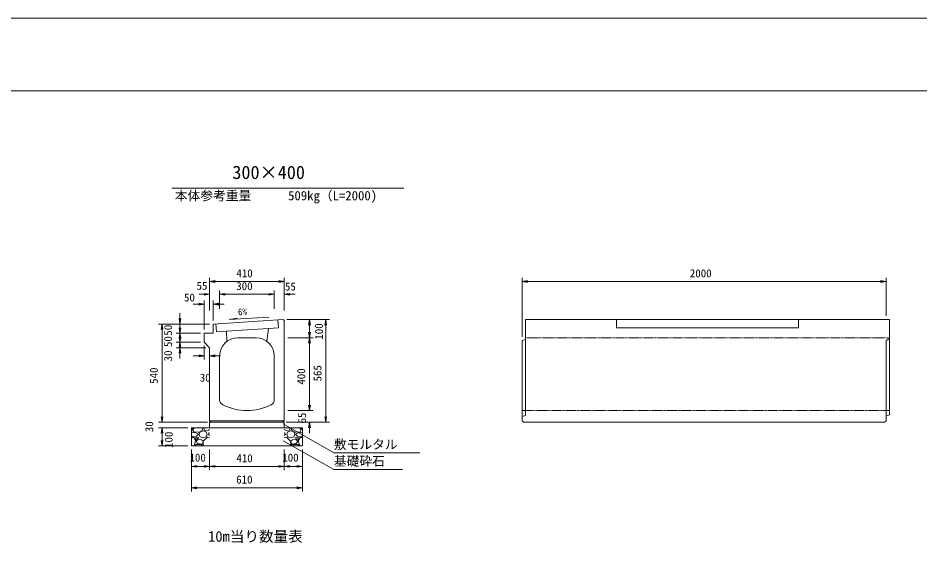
# Model space of a CAD drawing. Units: millimetres, scale not verified. Extents: x 0 to 84100, y 0 to 59400.
# Drawn here: x 27399 to 52178, y 44981 to 59400 of the extents above; entities that cross this region are included whole.
import ezdxf
from ezdxf.enums import TextEntityAlignment as Align

# ---------------------------------------------------------------- set-up
doc = ezdxf.new("R2010")
doc.units = ezdxf.units.MM
doc.header["$LTSCALE"] = 100
doc.linetypes.add('USER1', pattern=[0.375, 0.25, -0.125])
for name, color, linetype in [('D-MTR-TXT(文字列）', 7, 'Continuous'), ('D-MTR（材料表タイトル）', 7, 'Continuous'), ('D-STR-TXT（文字）', 7, 'Continuous'), ('D-TTL-TXT（文字）', 7, 'Continuous')]:
    doc.layers.add(name, color=color, linetype=linetype)
for name, color, linetype, lineweight in [('D-STR-DIM（寸法）', 7, 'Continuous', 18), ('D-STR-HTXT（旗揚げ）', 7, 'Continuous', 18), ('D-STR-STRn（構造物）', 7, 'Continuous', 18), ('D-STR（構造物外形線）', 1, 'Continuous', 18), ('D-TTL(外枠）', 2, 'Continuous', 18), ('DEFPOINTS_2', 8, 'Continuous', 18)]:
    doc.layers.add(name, color=color, linetype=linetype, lineweight=lineweight)
doc.styles.add('ＭＳ ゴシック', font='')
doc.styles.get('ＭＳ ゴシック').set_extended_font_data('MS Gothic')

msp = doc.modelspace()

# ---------------------------------------------------------------- linework, layer by layer
at = {"layer": 'D-STR-DIM（寸法）'}
for p, q in [((32662.7, 51364.7), (32662.7, 52262.2)), ((32662.7, 52162.2), (32812.7, 52187.2)), ((32812.7, 52137.2), (32662.7, 52162.2)), ((32662.7, 52162.2), (32812.7, 52162.2)), ((32812.7, 52162.2), (34562.7, 52162.2)), ((34562.7, 52187.2), (34712.7, 52162.2)), ((34712.7, 52162.2), (34562.7, 52137.2)), ((34712.7, 52162.2), (34562.7, 52162.2)), ((34712.7, 51364.7), (34712.7, 52262.2)), ((41247.1, 50644.7), (41247.1, 52262.2)), ((41247.1, 52162.2), (41397.1, 52187.2)), ((41397.1, 52137.2), (41247.1, 52162.2)), ((41247.1, 52162.2), (41397.1, 52162.2)), ((51097.1, 52162.2), (41397.1, 52162.2)), ((51097.1, 52187.2), (51247.1, 52162.2)), ((51247.1, 52162.2), (51097.1, 52137.2)), ((51247.1, 52162.2), (51097.1, 52162.2)), ((51247.1, 51219.7), (51247.1, 52262.2)), ((32512.7, 51811.3), (32362.7, 51811.3)), ((32512.7, 51836.3), (32662.7, 51811.3)), ((32662.7, 51811.3), (32512.7, 51786.3)), ((32662.7, 51811.3), (32512.7, 51811.3)), ((32662.7, 51364.7), (32662.7, 51911.3)), ((32937.7, 51409.7), (32937.7, 51911.3)), ((32937.7, 51409.7), (32937.7, 51911.3)), ((32937.7, 51811.3), (33087.7, 51836.3)), ((32937.7, 51811.3), (33087.7, 51836.3)), ((33087.7, 51786.3), (32937.7, 51811.3)), ((32937.7, 51811.3), (33087.7, 51811.3)), ((33087.7, 51786.3), (32937.7, 51811.3)), ((32937.7, 51811.3), (33087.7, 51811.3)), ((34287.7, 51811.3), (33087.7, 51811.3)), ((33087.7, 51811.3), (33237.7, 51811.3)), ((34287.7, 51811.3), (34137.7, 51811.3)), ((34287.7, 51836.3), (34437.7, 51811.3)), ((34287.7, 51836.3), (34437.7, 51811.3)), ((34437.7, 51811.3), (34287.7, 51786.3)), ((34437.7, 51811.3), (34287.7, 51811.3)), ((34437.7, 51811.3), (34287.7, 51786.3)), ((34437.7, 51811.3), (34287.7, 51811.3)), ((34437.7, 51409.7), (34437.7, 51911.3)), ((34437.7, 51409.7), (34437.7, 51911.3)), ((34712.7, 51364.7), (34712.7, 51911.3)), ((34712.7, 51811.3), (34862.7, 51836.3)), ((34862.7, 51786.3), (34712.7, 51811.3)), ((34712.7, 51811.3), (34862.7, 51811.3)), ((34862.7, 51811.3), (35012.7, 51811.3)), ((32362.7, 51541.1), (32212.7, 51541.1)), ((32362.7, 51566.1), (32512.7, 51541.1)), ((32512.7, 51541.1), (32362.7, 51516.1)), ((32512.7, 51541.1), (32362.7, 51541.1)), ((32512.7, 50844.7), (32512.7, 51641.1)), ((32762.7, 51094.7), (32762.7, 51641.1)), ((32762.7, 51541.1), (32912.7, 51566.1)), ((32912.7, 51516.1), (32762.7, 51541.1)), ((32762.7, 51541.1), (32912.7, 51541.1)), ((32912.7, 51541.1), (33062.7, 51541.1)), ((31846.7, 51144.7), (31846.7, 51294.7)), ((31846.7, 50994.7), (31821.7, 51144.7)), ((31871.7, 51144.7), (31846.7, 50994.7)), ((31846.7, 50994.7), (31846.7, 51144.7)), ((33203.7, 51117.2), (34291, 51186)), ((33203.7, 51117.2), (33416.5, 51158.8)), ((34782.8, 51117.8), (35504.9, 51117.8)), ((34782.8, 51117.8), (35951.7, 51117.8)), ((35379.9, 50967.8), (35404.9, 51117.8)), ((35404.9, 51117.8), (35429.9, 50967.8)), ((35404.9, 51117.8), (35404.9, 50967.8)), ((35826.7, 50967.8), (35851.7, 51117.8)), ((35851.7, 51117.8), (35876.7, 50967.8)), ((35851.7, 51117.8), (35851.7, 50967.8)), ((32662.7, 50994.7), (31254.4, 50994.7)), ((31329.4, 50844.7), (31354.4, 50994.7)), ((31354.4, 50994.7), (31379.4, 50844.7)), ((31354.4, 50994.7), (31354.4, 50844.7)), ((31354.4, 50844.7), (31354.4, 48444.7)), ((32662.7, 50994.7), (31746.7, 50994.7)), ((31846.7, 50744.7), (31821.7, 50894.7)), ((31846.7, 50894.7), (31846.7, 51044.7)), ((31871.7, 50894.7), (31846.7, 50744.7)), ((31846.7, 50744.7), (31846.7, 50894.7)), ((35404.9, 50967.8), (35404.9, 50769.7)), ((35851.7, 50967.8), (35851.7, 48444.7)), ((32412.7, 50744.7), (31746.7, 50744.7)), ((32412.7, 50744.7), (31746.7, 50744.7)), ((31821.7, 50594.7), (31846.7, 50744.7)), ((31846.7, 50494.7), (31821.7, 50644.7)), ((31846.7, 50644.7), (31846.7, 50794.7)), ((31846.7, 50744.7), (31871.7, 50594.7)), ((31846.7, 50744.7), (31846.7, 50594.7)), ((31871.7, 50644.7), (31846.7, 50494.7)), ((31846.7, 50494.7), (31846.7, 50644.7)), ((31846.7, 50594.7), (31846.7, 50444.7)), ((34812.7, 50619.7), (35504.9, 50619.7)), ((34836, 50619.7), (35504.9, 50619.7)), ((35404.9, 50619.7), (35379.9, 50769.7)), ((35379.9, 50469.7), (35404.9, 50619.7)), ((35429.9, 50769.7), (35404.9, 50619.7)), ((35404.9, 50619.7), (35404.9, 50769.7)), ((35404.9, 50619.7), (35429.9, 50469.7)), ((35404.9, 50619.7), (35404.9, 50469.7)), ((32412.7, 50494.7), (31746.7, 50494.7)), ((32412.7, 50494.7), (31746.7, 50494.7)), ((32562.7, 50344.7), (31746.7, 50344.7)), ((31821.7, 50344.7), (31846.7, 50494.7)), ((31821.7, 50194.7), (31846.7, 50344.7)), ((31846.7, 50494.7), (31871.7, 50344.7)), ((31846.7, 50494.7), (31846.7, 50344.7)), ((31846.7, 50344.7), (31846.7, 50194.7)), ((31846.7, 50344.7), (31871.7, 50194.7)), ((31846.7, 50344.7), (31846.7, 50194.7)), ((32512.7, 50394.7), (32512.7, 50020.8)), ((35404.9, 48769.7), (35404.9, 50469.7)), ((31846.7, 50194.7), (31846.7, 50044.7)), ((32362.7, 50120.8), (32212.7, 50120.8)), ((32362.7, 50145.8), (32512.7, 50120.8)), ((32512.7, 50120.8), (32362.7, 50095.8)), ((32512.7, 50120.8), (32362.7, 50120.8)), ((32662.7, 50244.7), (32662.7, 50020.8)), ((32662.7, 50120.8), (32812.7, 50145.8)), ((32812.7, 50095.8), (32662.7, 50120.8)), ((32662.7, 50120.8), (32812.7, 50120.8)), ((32812.7, 50120.8), (32962.7, 50120.8)), ((35404.9, 48769.7), (35404.9, 48919.7)), ((31354.4, 48444.7), (31354.4, 48594.7)), ((34812.7, 48619.7), (35504.9, 48619.7)), ((34812.7, 48619.7), (35504.9, 48619.7)), ((35404.9, 48619.7), (35379.9, 48769.7)), ((35404.9, 48619.7), (35379.9, 48769.7)), ((35429.9, 48769.7), (35404.9, 48619.7)), ((35404.9, 48619.7), (35404.9, 48769.7)), ((35429.9, 48769.7), (35404.9, 48619.7)), ((35404.9, 48619.7), (35404.9, 48769.7)), ((31354.4, 48294.7), (31329.4, 48444.7)), ((31354.4, 48294.7), (31329.4, 48444.7)), ((31379.4, 48444.7), (31354.4, 48294.7)), ((31354.4, 48294.7), (31354.4, 48444.7)), ((31379.4, 48444.7), (31354.4, 48294.7)), ((31354.4, 48294.7), (31354.4, 48444.7)), ((35851.7, 48294.7), (35826.7, 48444.7)), ((35876.7, 48444.7), (35851.7, 48294.7)), ((35851.7, 48294.7), (35851.7, 48444.7)), ((32607.7, 48294.7), (31254.4, 48294.7)), ((32562.7, 48294.7), (31254.4, 48294.7)), ((32062.7, 48144.7), (31254.4, 48144.7)), ((32062.7, 48144.7), (31254.4, 48144.7)), ((31329.4, 47994.7), (31354.4, 48144.7)), ((31329.4, 47994.7), (31354.4, 48144.7)), ((31354.4, 48144.7), (31379.4, 47994.7)), ((31354.4, 48144.7), (31354.4, 47994.7)), ((31354.4, 48144.7), (31379.4, 47994.7)), ((31354.4, 48144.7), (31354.4, 47994.7)), ((34767.7, 48294.7), (35504.9, 48294.7)), ((34767.7, 48294.7), (35951.7, 48294.7)), ((35379.9, 48144.7), (35404.9, 48294.7)), ((35404.9, 48294.7), (35429.9, 48144.7)), ((35404.9, 48294.7), (35404.9, 48144.7)), ((35404.9, 48144.7), (35404.9, 47994.7)), ((31354.4, 47994.7), (31354.4, 47794.7)), ((31354.4, 47994.7), (31354.4, 47844.7)), ((32062.7, 47644.7), (31254.4, 47644.7)), ((31354.4, 47644.7), (31329.4, 47794.7)), ((31379.4, 47794.7), (31354.4, 47644.7)), ((31354.4, 47644.7), (31354.4, 47794.7)), ((32162.7, 47544.7), (32162.7, 46396.9)), ((32162.7, 47544.7), (32162.7, 46983.5)), ((32662.7, 47544.7), (32662.7, 46983.5)), ((32662.7, 47544.7), (32662.7, 46983.5)), ((34712.7, 47544.7), (34712.7, 46983.5)), ((34712.7, 47544.7), (34712.7, 46983.5)), ((35212.7, 47546.3), (35212.7, 46396.9)), ((35212.7, 47544.7), (35212.7, 46983.5)), ((32162.7, 47083.5), (32312.7, 47108.5)), ((32312.7, 47058.5), (32162.7, 47083.5)), ((32162.7, 47083.5), (32312.7, 47083.5)), ((32512.7, 47083.5), (32312.7, 47083.5)), ((32512.7, 47108.5), (32662.7, 47083.5)), ((32662.7, 47083.5), (32512.7, 47058.5)), ((32662.7, 47083.5), (32512.7, 47083.5)), ((32662.7, 47083.5), (32812.7, 47108.5)), ((32812.7, 47058.5), (32662.7, 47083.5)), ((32662.7, 47083.5), (32812.7, 47083.5)), ((34562.7, 47083.5), (32812.7, 47083.5)), ((34562.7, 47108.5), (34712.7, 47083.5)), ((34712.7, 47083.5), (34562.7, 47058.5)), ((34712.7, 47083.5), (34562.7, 47083.5)), ((34712.7, 47083.5), (34862.7, 47108.5)), ((34862.7, 47058.5), (34712.7, 47083.5)), ((34712.7, 47083.5), (34862.7, 47083.5)), ((34862.7, 47083.5), (35062.7, 47083.5)), ((35062.7, 47108.5), (35212.7, 47083.5)), ((35212.7, 47083.5), (35062.7, 47058.5)), ((35212.7, 47083.5), (35062.7, 47083.5)), ((32162.7, 46496.9), (32312.7, 46521.9)), ((32312.7, 46471.9), (32162.7, 46496.9)), ((32162.7, 46496.9), (32312.7, 46496.9)), ((35062.7, 46496.9), (32312.7, 46496.9)), ((35062.7, 46521.9), (35212.7, 46496.9)), ((35212.7, 46496.9), (35062.7, 46471.9)), ((35212.7, 46496.9), (35062.7, 46496.9))]:
    msp.add_line(p, q, dxfattribs=at)
at = {"layer": 'D-STR-HTXT（旗揚げ）'}
for p, q in [((31623.5, 54723), (38001.8, 54723)), ((34680.3, 48249.6), (36076.4, 47458.4)), ((34680.3, 47790.5), (36076.4, 46999.3)), ((38436.2, 47458.4), (36076.4, 47458.4)), ((37962.7, 46999.3), (36076.4, 46999.3))]:
    msp.add_line(p, q, dxfattribs=at)
at = {"layer": 'D-STR-STRn（構造物）'}
for p, q in [((32662.7, 48144.7), (32162.7, 48144.7)), ((32162.7, 48144.7), (32162.7, 47644.7)), ((32162.7, 48101.2), (32219, 48144.7)), ((32193.6, 48089.5), (32243.3, 48144.7)), ((32229.6, 48029.2), (32194.6, 48089.2)), ((32458.8, 48074.1), (32353.8, 48019.1)), ((32478.7, 48144.4), (32458.7, 48074.4)), ((32495.8, 48144.7), (32522.8, 48080.6)), ((32523.3, 48079.2), (32628.3, 48074.2)), ((32628.6, 48074.8), (32662.7, 48101.2)), ((32662.7, 48294.7), (32662.7, 48144.7)), ((34712.7, 48144.7), (32662.7, 48144.7)), ((34712.7, 48294.7), (34712.7, 48144.7)), ((34712.7, 48144.7), (35212.7, 48144.7)), ((34746.8, 48074.8), (34712.7, 48101.2)), ((34852.1, 48079.2), (34747.1, 48074.2)), ((34879.6, 48144.7), (34852.7, 48080.6)), ((34896.7, 48144.4), (34916.7, 48074.4)), ((34916.6, 48074.1), (35021.6, 48019.1)), ((35181.8, 48089.5), (35132.1, 48144.7)), ((35145.9, 48029.2), (35180.9, 48089.2)), ((35212.7, 48101.2), (35156.4, 48144.7)), ((35212.7, 48144.7), (35212.7, 47644.7)), ((32239, 48013.9), (32162.7, 48005.8)), ((32183.4, 47906.1), (32162.7, 47928.7)), ((32223.7, 47873.9), (32162.7, 47879)), ((32298.2, 47914.8), (32183.2, 47904.8)), ((32279.7, 47784.7), (32224.7, 47874.7)), ((32353.3, 48020.5), (32228.3, 48030.5)), ((32338.4, 47989.7), (32238.4, 48014.7)), ((32273.4, 47869.5), (32293.4, 47819.5)), ((32308.5, 47884.3), (32273.5, 47869.3)), ((32293.4, 47819.6), (32368.4, 47864.6)), ((32343.6, 47824.4), (32293.6, 47774.4)), ((32343.6, 47964.5), (32298.6, 47914.5)), ((32368.7, 47864.5), (32308.7, 47884.5)), ((32343.6, 47964.1), (32338.6, 47989.1)), ((32444.1, 47809.7), (32344.1, 47824.7)), ((32368.1, 47964.6), (32398.1, 47894.6)), ((32373.5, 47964.4), (32403.5, 48034.4)), ((32398.2, 47894.1), (32483.2, 47869.1)), ((32403.6, 48034.4), (32483.6, 48059.4)), ((32483.4, 48059.4), (32563.4, 48029.4)), ((32483.8, 47869.2), (32568.8, 47894.2)), ((32603.7, 47884.4), (32488.7, 47779.4)), ((32563.6, 48029.3), (32593.6, 47964.3)), ((32568.4, 47894.7), (32593.4, 47964.7)), ((32662.7, 47879), (32603.7, 47883.9)), ((32662.7, 47928.7), (32628.4, 47966.1)), ((32628.5, 47964.6), (32643.5, 48004.6)), ((32662.7, 48005.8), (32644, 48003.9)), ((34712.7, 48005.8), (34731.4, 48003.9)), ((34712.7, 47928.7), (34747, 47966.1)), ((34712.7, 47879), (34771.7, 47883.9)), ((34746.9, 47964.6), (34731.9, 48004.6)), ((34771.7, 47884.4), (34886.7, 47779.4)), ((34811.8, 48029.3), (34781.8, 47964.3)), ((34807, 47894.7), (34782, 47964.7)), ((34891.6, 47869.2), (34806.6, 47894.2)), ((34892, 48059.4), (34812, 48029.4)), ((34971.8, 48034.4), (34891.8, 48059.4)), ((34977.2, 47894.1), (34892.2, 47869.1)), ((34931.3, 47809.7), (35031.3, 47824.7)), ((35002, 47964.4), (34972, 48034.4)), ((35007.3, 47964.6), (34977.3, 47894.6)), ((35006.7, 47864.5), (35066.7, 47884.5)), ((35082, 47819.6), (35007, 47864.6)), ((35022.2, 48020.5), (35147.2, 48030.5)), ((35031.8, 47964.1), (35036.8, 47989.1)), ((35031.8, 47964.5), (35076.8, 47914.5)), ((35031.9, 47824.4), (35081.9, 47774.4)), ((35037, 47989.7), (35137, 48014.7)), ((35066.9, 47884.3), (35101.9, 47869.3)), ((35077.2, 47914.8), (35192.2, 47904.8)), ((35102, 47869.5), (35082, 47819.5)), ((35095.7, 47784.7), (35150.7, 47874.7)), ((35136.4, 48013.9), (35212.7, 48005.8)), ((35151.7, 47873.9), (35212.7, 47879)), ((35192, 47906.1), (35212.7, 47928.7)), ((32162.7, 47644.7), (35212.7, 47644.7)), ((32219, 47644.7), (32238.6, 47659.8)), ((32238.6, 47659.3), (32278.6, 47784.3)), ((32243.3, 47644.7), (32283.6, 47689.5)), ((32283.6, 47689.5), (32413.6, 47689.5)), ((32293.4, 47774.6), (32333.4, 47714.6)), ((32333.7, 47714.2), (32458.7, 47699.2)), ((32413.4, 47690.6), (32478.4, 47645.6)), ((32484.6, 47773.4), (32444.6, 47808.4)), ((32458.7, 47699.5), (32483.7, 47744.5)), ((32482.8, 47675.6), (32495.8, 47644.7)), ((32488.3, 47779.7), (32483.3, 47674.7)), ((32483.6, 47744.5), (32483.6, 47774.5)), ((34892.7, 47675.6), (34879.6, 47644.7)), ((34887.1, 47779.7), (34892.1, 47674.7)), ((34890.8, 47773.4), (34930.8, 47808.4)), ((34916.7, 47699.5), (34891.7, 47744.5)), ((34891.8, 47744.5), (34891.8, 47774.5)), ((34962, 47690.6), (34897, 47645.6)), ((35041.7, 47714.2), (34916.7, 47699.2)), ((35091.8, 47689.5), (34961.8, 47689.5)), ((35082, 47774.6), (35042, 47714.6)), ((35132.1, 47644.7), (35091.8, 47689.5)), ((35136.8, 47659.3), (35096.8, 47784.3)), ((35156.4, 47644.7), (35136.8, 47659.8))]:
    msp.add_line(p, q, dxfattribs=at)
at = {"layer": 'D-STR（構造物外形線）'}
for p, q in [((32762.7, 50994.7), (34682.8, 51117.8)), ((34541, 51108.7), (34555, 50889.1)), ((34682.8, 51117.8), (34712.7, 51089.7)), ((34712.7, 48339.7), (34712.7, 51089.7)), ((41337.1, 51119.7), (51337.1, 51119.7)), ((41337.1, 48484.7), (41337.1, 51119.7)), ((43837.1, 51119.7), (43837.1, 50889.1)), ((48837.1, 50889.1), (48837.1, 51119.7)), ((51337.1, 48499.7), (51337.1, 51119.7)), ((32762.7, 50744.7), (32762.7, 50994.7)), ((32834.5, 50999.3), (32848.5, 50779.7)), ((32848.5, 50779.7), (33128, 50797.6)), ((33128, 50797.6), (34275.6, 50871.2)), ((33128, 50797.6), (33137.7, 50519.7)), ((34275.6, 50871.2), (34237.7, 50519.7)), ((34555, 50889.1), (34275.6, 50871.2)), ((43837.1, 50889.1), (48837.1, 50889.1)), ((32512.7, 50744.7), (32762.7, 50744.7)), ((32512.7, 50494.7), (32512.7, 50744.7)), ((33437.7, 50619.7), (33937.7, 50619.7)), ((41247.1, 50544.7), (41337.1, 50569.7)), ((51247.1, 50544.7), (51337.1, 50594.7)), ((32512.7, 50494.7), (32662.7, 50344.7)), ((32662.7, 48339.7), (32662.7, 50344.7)), ((41247.1, 48339.7), (41247.1, 50544.7)), ((51247.1, 48339.7), (51247.1, 50544.7)), ((32937.7, 48910.3), (32937.7, 50119.7)), ((34437.7, 48910.3), (34437.7, 50119.7)), ((32662.7, 48339.7), (34712.7, 48339.7)), ((32662.7, 48339.7), (32707.7, 48294.7)), ((34667.7, 48294.7), (34712.7, 48339.7)), ((41247.1, 48454.7), (41337.1, 48484.7)), ((41247.1, 48339.7), (41292.1, 48294.7)), ((51202.1, 48294.7), (51247.1, 48339.7)), ((51247.1, 48469.7), (51337.1, 48499.7)), ((32662.7, 48294.7), (34712.7, 48294.7)), ((41292.1, 48294.7), (51202.1, 48294.7))]:
    msp.add_line(p, q, dxfattribs=at)
at = {"layer": 'D-STR（構造物外形線）', "linetype": 'USER1'}
for p, q in [((41337.1, 50619.7), (51337.1, 50619.7)), ((41247.1, 48619.7), (51337.1, 48619.7))]:
    msp.add_line(p, q, dxfattribs=at)
at = {"layer": 'D-STR（構造物外形線）'}
for centre, radius, start, end in [((33437.7, 50119.7), 500, 90, 180), ((33937.7, 50119.7), 500, 0, 90), ((33087.7, 48910.3), 150, 180, 243.61261), ((34287.7, 48910.3), 150, 296.38739, 0), ((33687.7, 50119.7), 1500, 243.61226, 296.38774)]:
    msp.add_arc(centre, radius, start, end, dxfattribs=at)
at = {"layer": 'D-TTL(外枠）'}
msp.add_line((2300, 57400), (81800, 57400), dxfattribs=at)
at = {"layer": 'DEFPOINTS_2'}
msp.add_line((0, 59400), (84100, 59400), dxfattribs=at)

# ---------------------------------------------------------------- texts
at = {"layer": 'D-MTR-TXT(文字列）', "style": 'ＭＳ ゴシック'}
for s, p in [('本体参考重量', (31706.5, 54316.3)), ('509kg（L=2000)', (34818.5, 54316.3))]:
    msp.add_text(s, height=256.6, dxfattribs=at).set_placement(p, align=Align.BOTTOM_LEFT)
at = {"layer": 'D-MTR（材料表タイトル）', "style": 'ＭＳ ゴシック'}
msp.add_text('10m当り数量表', height=293.3, dxfattribs=at).set_placement((32619.8, 44926.2), align=Align.BOTTOM_LEFT)
at = {"layer": 'D-STR-DIM（寸法）', "style": 'ＭＳ ゴシック'}
for s, p in [('410', (33396.8, 52212.2)), ('2000', (45855.7, 52212.2)), ('55', (32302.6, 51870.1)), ('300', (33394.6, 51861.3)), ('55', (34731.7, 51848.9)), ('50', (31958.1, 51547.3)), ('30', (32392, 49345.8)), ('100', (32108.9, 47149.9)), ('410', (33396.8, 47133.5)), ('100', (34658.9, 47149.9)), ('610', (33392.3, 46546.9))]:
    msp.add_text(s, height=219.9, dxfattribs=at).set_placement(p, align=Align.BOTTOM_LEFT)
for s, height, rotation, p in [('6%', 183.3, 3.62, (33449.4, 51177.6)), ('50', 219.9, 90, (31696.7, 50675.4)), ('100', 219.9, 90, (35841, 50564.9)), ('50', 219.9, 90, (31696.7, 50362.5)), ('30', 219.9, 90, (31696.7, 49968.8)), ('565', 219.9, 90, (35801.7, 49416.9)), ('540', 219.9, 90, (31304.4, 49351.5)), ('400', 219.9, 90, (35354.9, 49328.8)), ('65', 219.9, 90, (35377.5, 48263)), ('30', 219.9, 90, (31179.4, 48024)), ('100', 219.9, 90, (31713.9, 47590.9))]:
    msp.add_text(s, height=height, rotation=rotation, dxfattribs=at).set_placement(p, align=Align.BOTTOM_LEFT)
at = {"layer": 'D-STR-TXT（文字）', "style": 'ＭＳ ゴシック'}
for s, p in [('敷モルタル', (36076.4, 47483.4)), ('基礎砕石', (36076.4, 47024.3))]:
    msp.add_text(s, height=256.6, dxfattribs=at).set_placement(p, align=Align.BOTTOM_LEFT)
at = {"layer": 'D-TTL-TXT（文字）', "style": 'ＭＳ ゴシック'}
msp.add_text('300×400', height=366.6, dxfattribs=at).set_placement((33286.1, 54867.8), align=Align.BOTTOM_LEFT)

doc.saveas('drawing.dxf')
